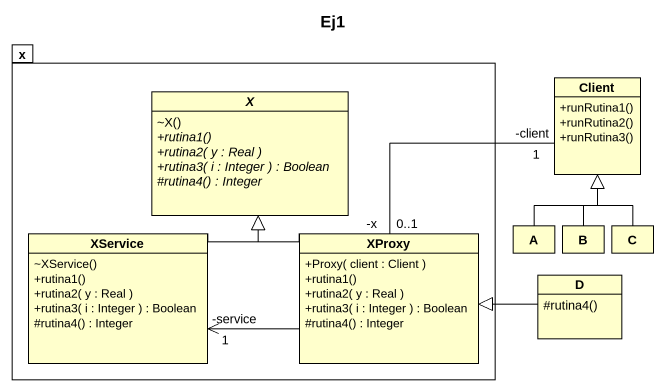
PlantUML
@startuml
title Ej1
hide circle
hide empty members
skinparam classAttributeIconSize 0
package "x" as x_ {
  abstract class "X" as X_ {
    ~X()
    {abstract} +rutina1()
    {abstract} +rutina2( y : Real )
    {abstract} +rutina3( i : Integer ) : Boolean
    {abstract} #rutina4() : Integer
  }
  class XService {
    ~XService()
    +rutina1()
    +rutina2( y : Real )
    +rutina3( i : Integer ) : Boolean
    #rutina4() : Integer
  }
  class XProxy {
    +Proxy( client : Client )
    +rutina1()
    +rutina2( y : Real )
    +rutina3( i : Integer ) : Boolean
    #rutina4() : Integer
  }
}
class Client {
  +runRutina1()
  +runRutina2()
  +runRutina3()
}
class A
class B
class C
class D {
  #rutina4()
}
XService -up-|> X_
XProxy "-x\n0..1" -up- "-client\n1" Client
XProxy -up-|> X_
XProxy -left-> "-service\n1" XService
A -up-|> Client
B -up-|> Client
C -up-|> Client
D -left-|> XProxy
@enduml
